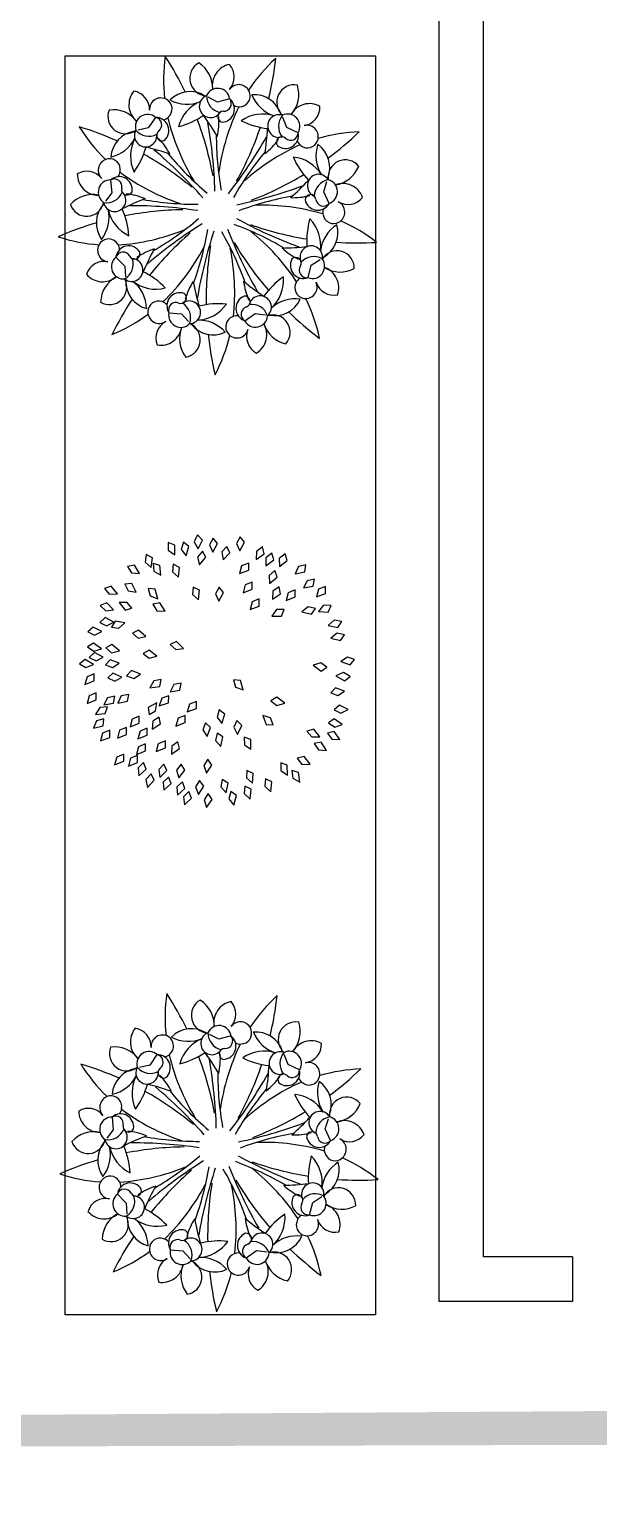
# Model space of a CAD drawing. Header units: millimetres. Extents: x 1351 to 1635, y 1399 to 1500.
# Drawn here: x 1579.926 to 1581.077, y 1457.002 to 1459.944 of the extents above; entities that cross this region are included whole.
import ezdxf

# ---------------------------------------------------------------- set-up
doc = ezdxf.new("R2010")
doc.units = ezdxf.units.MM
doc.layers.get('0').update_dxf_attribs({"color": 181})
doc.layers.add('cuadrados', color=82, linetype='Continuous')

# ---------------------------------------------------------------- blocks, each defined once
blk = doc.blocks.new('parkyeri')
blk.add_line((420.8561, 181.2954), (420.8561, 181.1954))
for points in [[(420.5561, 181.1954), (420.5561, 186.1954), (420.8561, 186.1954)], [(420.8561, 181.2954), (420.6561, 181.2954), (420.6561, 186.0954), (420.8561, 186.0954)], [(420.8561, 181.1954), (420.5561, 181.1954)]]:
    blk.add_lwpolyline(points)

msp = doc.modelspace()

# ---------------------------------------------------------------- hatches: boundary and pattern name
at = {"true_color": 0x2776bb}
h = msp.add_hatch(color=152, dxfattribs=at)
h.dxf.hatch_style = 1
h.paths.add_polyline_path([(1557.6842, 1489.9553), (1615.6587, 1489.7451), (1615.8802, 1457.3756), (1557.4987, 1457.0017)])
h.paths.add_polyline_path([(1557.9493, 1489.9451), (1615.8573, 1489.9451), (1616.0815, 1457.1761), (1557.5866, 1457.0229)])

# ---------------------------------------------------------------- linework, layer by layer
at = {"color": 72, "linetype": 'ByBlock'}
for p, q in [((1580.3068, 1459.7962), (1580.2878, 1459.8061)), ((1580.3314, 1459.803), (1580.3068, 1459.7962)), ((1580.1818, 1459.7653), (1580.1672, 1459.7441)), ((1580.4468, 1459.7453), (1580.4386, 1459.7652)), ((1580.1672, 1459.7441), (1580.1464, 1459.7394)), ((1580.47, 1459.7344), (1580.4468, 1459.7453)), ((1580.0911, 1459.6391), (1580.0934, 1459.6134)), ((1580.5217, 1459.6151), (1580.5281, 1459.6358)), ((1580.0934, 1459.6134), (1580.0804, 1459.5962)), ((1580.5326, 1459.5918), (1580.5217, 1459.6151)), ((1580.1017, 1459.4834), (1580.1198, 1459.4652)), ((1580.1198, 1459.4652), (1580.1208, 1459.4436)), ((1580.4899, 1459.4418), (1580.4964, 1459.4667)), ((1580.4964, 1459.4667), (1580.5144, 1459.4784)), ((1580.2087, 1459.371), (1580.2341, 1459.3689)), ((1580.2341, 1459.3689), (1580.2486, 1459.353)), ((1580.362, 1459.3546), (1580.3829, 1459.3695)), ((1580.3829, 1459.3695), (1580.4041, 1459.3667)), ((1580.3098, 1457.9035), (1580.2908, 1457.9135)), ((1580.3344, 1457.9103), (1580.3098, 1457.9035)), ((1580.1847, 1457.8727), (1580.1702, 1457.8515)), ((1580.4498, 1457.8526), (1580.4415, 1457.8726)), ((1580.1702, 1457.8515), (1580.1493, 1457.8467)), ((1580.4729, 1457.8418), (1580.4498, 1457.8526)), ((1580.0963, 1457.7208), (1580.0834, 1457.7036)), ((1580.094, 1457.7465), (1580.0963, 1457.7208)), ((1580.5246, 1457.7225), (1580.531, 1457.7431)), ((1580.5355, 1457.6991), (1580.5246, 1457.7225)), ((1580.1046, 1457.5908), (1580.1227, 1457.5726)), ((1580.1227, 1457.5726), (1580.1237, 1457.551)), ((1580.4929, 1457.5491), (1580.4994, 1457.5741)), ((1580.4994, 1457.5741), (1580.5174, 1457.5858)), ((1580.2117, 1457.4784), (1580.2371, 1457.4762)), ((1580.2371, 1457.4762), (1580.2516, 1457.4603)), ((1580.365, 1457.4619), (1580.3858, 1457.4768)), ((1580.3858, 1457.4768), (1580.407, 1457.4741))]:
    msp.add_line(p, q, dxfattribs=at)
at = {"color": 221}
for p, q in [((1580.2206, 1458.9016), (1580.2074, 1458.9068)), ((1580.2074, 1458.9068), (1580.2076, 1458.8915)), ((1580.2207, 1458.8818), (1580.2206, 1458.9016)), ((1580.238, 1458.9076), (1580.2337, 1458.8929)), ((1580.2492, 1458.8988), (1580.238, 1458.9076)), ((1580.2435, 1458.8798), (1580.2492, 1458.8988)), ((1580.2667, 1458.9223), (1580.2601, 1458.9085)), ((1580.2601, 1458.9085), (1580.2676, 1458.8941)), ((1580.2763, 1458.9119), (1580.2667, 1458.9223)), ((1580.2676, 1458.8941), (1580.2763, 1458.9119)), ((1580.2979, 1458.9155), (1580.2908, 1458.902)), ((1580.2908, 1458.902), (1580.2977, 1458.8872)), ((1580.2977, 1458.8872), (1580.3071, 1458.9047)), ((1580.3071, 1458.9047), (1580.2979, 1458.9155)), ((1580.3258, 1458.899), (1580.3155, 1458.8877)), ((1580.332, 1458.8862), (1580.3258, 1458.899)), ((1580.3524, 1458.9184), (1580.3451, 1458.9049)), ((1580.3451, 1458.9049), (1580.3519, 1458.8901)), ((1580.3519, 1458.8901), (1580.3614, 1458.9075)), ((1580.3614, 1458.9075), (1580.3524, 1458.9184)), ((1580.3978, 1458.8981), (1580.3854, 1458.889)), ((1580.4013, 1458.8843), (1580.3978, 1458.8981)), ((1580.1628, 1458.8826), (1580.1611, 1458.8673)), ((1580.1611, 1458.8673), (1580.173, 1458.8562)), ((1580.1753, 1458.8758), (1580.1628, 1458.8826)), ((1580.173, 1458.8562), (1580.1753, 1458.8758)), ((1580.2076, 1458.8915), (1580.2207, 1458.8818)), ((1580.2337, 1458.8929), (1580.2435, 1458.8798)), ((1580.2764, 1458.8895), (1580.2668, 1458.8776)), ((1580.2668, 1458.8776), (1580.2706, 1458.8618)), ((1580.2706, 1458.8618), (1580.2833, 1458.8771)), ((1580.2833, 1458.8771), (1580.2764, 1458.8895)), ((1580.3155, 1458.8877), (1580.3185, 1458.8717)), ((1580.3185, 1458.8717), (1580.332, 1458.8862)), ((1580.3699, 1458.8654), (1580.3557, 1458.8597)), ((1580.3699, 1458.8512), (1580.3699, 1458.8654)), ((1580.3854, 1458.889), (1580.3852, 1458.8728)), ((1580.3852, 1458.8728), (1580.4013, 1458.8843)), ((1580.4168, 1458.8855), (1580.4047, 1458.8761)), ((1580.4047, 1458.8761), (1580.4048, 1458.8598)), ((1580.4048, 1458.8598), (1580.4206, 1458.8718)), ((1580.4206, 1458.8718), (1580.4168, 1458.8855)), ((1580.4435, 1458.8842), (1580.4316, 1458.8745)), ((1580.4316, 1458.8745), (1580.4322, 1458.8582)), ((1580.4322, 1458.8582), (1580.4477, 1458.8706)), ((1580.4477, 1458.8706), (1580.4435, 1458.8842)), ((1580.1391, 1458.8612), (1580.1251, 1458.8587)), ((1580.1251, 1458.8587), (1580.1332, 1458.8457)), ((1580.1332, 1458.8457), (1580.1495, 1458.8443)), ((1580.1495, 1458.8443), (1580.1391, 1458.8612)), ((1580.1907, 1458.8604), (1580.1771, 1458.8644)), ((1580.1771, 1458.8644), (1580.1785, 1458.8492)), ((1580.1785, 1458.8492), (1580.1924, 1458.8406)), ((1580.1924, 1458.8406), (1580.1907, 1458.8604)), ((1580.2176, 1458.8629), (1580.2162, 1458.8476)), ((1580.2162, 1458.8476), (1580.2283, 1458.8367)), ((1580.2302, 1458.8564), (1580.2176, 1458.8629)), ((1580.2283, 1458.8367), (1580.2302, 1458.8564)), ((1580.3557, 1458.8597), (1580.3514, 1458.844)), ((1580.3514, 1458.844), (1580.3699, 1458.8512)), ((1580.4227, 1458.8505), (1580.4111, 1458.8405)), ((1580.4111, 1458.8405), (1580.4122, 1458.8242)), ((1580.4122, 1458.8242), (1580.4273, 1458.837)), ((1580.4273, 1458.837), (1580.4227, 1458.8505)), ((1580.4706, 1458.8583), (1580.4641, 1458.8434)), ((1580.4641, 1458.8434), (1580.4834, 1458.8478)), ((1580.4855, 1458.8619), (1580.4706, 1458.8583)), ((1580.4834, 1458.8478), (1580.4855, 1458.8619)), ((1580.092, 1458.8186), (1580.0784, 1458.8142)), ((1580.0784, 1458.8142), (1580.0883, 1458.8025)), ((1580.1046, 1458.8033), (1580.092, 1458.8186)), ((1580.1337, 1458.8242), (1580.1196, 1458.8227)), ((1580.1196, 1458.8227), (1580.1268, 1458.8091)), ((1580.1268, 1458.8091), (1580.1429, 1458.8066)), ((1580.1429, 1458.8066), (1580.1337, 1458.8242)), ((1580.1811, 1458.8125), (1580.167, 1458.8142)), ((1580.167, 1458.8142), (1580.171, 1458.7994)), ((1580.1861, 1458.7933), (1580.1811, 1458.8125)), ((1580.2576, 1458.817), (1580.2565, 1458.8017)), ((1580.2704, 1458.8108), (1580.2576, 1458.817)), ((1580.2688, 1458.791), (1580.2704, 1458.8108)), ((1580.31, 1458.817), (1580.3028, 1458.8035)), ((1580.3191, 1458.8061), (1580.31, 1458.817)), ((1580.3628, 1458.8212), (1580.3585, 1458.8055)), ((1580.3585, 1458.8055), (1580.377, 1458.8127)), ((1580.377, 1458.8269), (1580.3628, 1458.8212)), ((1580.377, 1458.8127), (1580.377, 1458.8269)), ((1580.4186, 1458.8084), (1580.4179, 1458.7922)), ((1580.4313, 1458.8171), (1580.4186, 1458.8084)), ((1580.4344, 1458.8033), (1580.4313, 1458.8171)), ((1580.464, 1458.8112), (1580.4498, 1458.8055)), ((1580.464, 1458.797), (1580.464, 1458.8112)), ((1580.4881, 1458.8298), (1580.4809, 1458.8152)), ((1580.4809, 1458.8152), (1580.5004, 1458.8188)), ((1580.5032, 1458.8327), (1580.4881, 1458.8298)), ((1580.5004, 1458.8188), (1580.5032, 1458.8327)), ((1580.511, 1458.8126), (1580.5068, 1458.7969)), ((1580.5252, 1458.8183), (1580.511, 1458.8126)), ((1580.5252, 1458.8041), (1580.5252, 1458.8183)), ((1580.0831, 1458.7851), (1580.0701, 1458.7794)), ((1580.0701, 1458.7794), (1580.0811, 1458.7687)), ((1580.0971, 1458.7712), (1580.0831, 1458.7851)), ((1580.0883, 1458.8025), (1580.1046, 1458.8033)), ((1580.1246, 1458.786), (1580.1083, 1458.7856)), ((1580.1083, 1458.7856), (1580.1206, 1458.77)), ((1580.1342, 1458.774), (1580.1246, 1458.786)), ((1580.171, 1458.7994), (1580.1861, 1458.7933)), ((1580.1904, 1458.7847), (1580.1764, 1458.7821)), ((1580.1764, 1458.7821), (1580.1846, 1458.7692)), ((1580.2009, 1458.7679), (1580.1904, 1458.7847)), ((1580.2565, 1458.8017), (1580.2688, 1458.791)), ((1580.3028, 1458.8035), (1580.3096, 1458.7887)), ((1580.3096, 1458.7887), (1580.3191, 1458.8061)), ((1580.377, 1458.787), (1580.3728, 1458.7713)), ((1580.3728, 1458.7713), (1580.3912, 1458.7785)), ((1580.3912, 1458.7928), (1580.377, 1458.787)), ((1580.3912, 1458.7785), (1580.3912, 1458.7928)), ((1580.4179, 1458.7922), (1580.4344, 1458.8033)), ((1580.4498, 1458.8055), (1580.4456, 1458.7898)), ((1580.4456, 1458.7898), (1580.464, 1458.797)), ((1580.49, 1458.777), (1580.4775, 1458.7666)), ((1580.5049, 1458.7735), (1580.49, 1458.777)), ((1580.5068, 1458.7969), (1580.5252, 1458.8041)), ((1580.5212, 1458.78), (1580.5109, 1458.7674)), ((1580.5365, 1458.7795), (1580.5212, 1458.78)), ((1580.5307, 1458.7665), (1580.5365, 1458.7795)), ((1580.0798, 1458.7551), (1580.0692, 1458.7456)), ((1580.0975, 1458.7462), (1580.0798, 1458.7551)), ((1580.0811, 1458.7687), (1580.0971, 1458.7712)), ((1580.1, 1458.7482), (1580.0927, 1458.736)), ((1580.1196, 1458.7449), (1580.1, 1458.7482)), ((1580.1206, 1458.77), (1580.1342, 1458.774)), ((1580.1846, 1458.7692), (1580.2009, 1458.7679)), ((1580.426, 1458.7713), (1580.4165, 1458.7581)), ((1580.4165, 1458.7581), (1580.4363, 1458.7584)), ((1580.4413, 1458.7717), (1580.426, 1458.7713)), ((1580.4363, 1458.7584), (1580.4413, 1458.7717)), ((1580.4775, 1458.7666), (1580.4967, 1458.7619)), ((1580.4967, 1458.7619), (1580.5049, 1458.7735)), ((1580.5109, 1458.7674), (1580.5307, 1458.7665)), ((1580.5429, 1458.7502), (1580.5308, 1458.7393)), ((1580.558, 1458.7474), (1580.5429, 1458.7502)), ((1580.0557, 1458.736), (1580.045, 1458.7266)), ((1580.045, 1458.7266), (1580.0587, 1458.7197)), ((1580.0733, 1458.7269), (1580.0557, 1458.736)), ((1580.0587, 1458.7197), (1580.0733, 1458.7269)), ((1580.0692, 1458.7456), (1580.0829, 1458.7389)), ((1580.0829, 1458.7389), (1580.0975, 1458.7462)), ((1580.0927, 1458.736), (1580.1079, 1458.7336)), ((1580.1079, 1458.7336), (1580.1196, 1458.7449)), ((1580.1476, 1458.7301), (1580.1349, 1458.7238)), ((1580.1349, 1458.7238), (1580.1464, 1458.7136)), ((1580.1623, 1458.7169), (1580.1476, 1458.7301)), ((1580.5308, 1458.7393), (1580.5502, 1458.7354)), ((1580.5487, 1458.7238), (1580.5361, 1458.7134)), ((1580.5636, 1458.7203), (1580.5487, 1458.7238)), ((1580.5502, 1458.7354), (1580.558, 1458.7474)), ((1580.5554, 1458.7087), (1580.5636, 1458.7203)), ((1580.0564, 1458.7038), (1580.0446, 1458.6959)), ((1580.0446, 1458.6959), (1580.0572, 1458.6873)), ((1580.0726, 1458.6924), (1580.0564, 1458.7038)), ((1580.0572, 1458.6873), (1580.0726, 1458.6924)), ((1580.0937, 1458.7008), (1580.0812, 1458.694)), ((1580.0812, 1458.694), (1580.093, 1458.6843)), ((1580.1089, 1458.6881), (1580.0937, 1458.7008)), ((1580.1464, 1458.7136), (1580.1623, 1458.7169)), ((1580.1689, 1458.6896), (1580.1566, 1458.6825)), ((1580.1844, 1458.6773), (1580.1689, 1458.6896)), ((1580.2244, 1458.7069), (1580.2114, 1458.7011)), ((1580.2114, 1458.7011), (1580.2225, 1458.6905)), ((1580.2225, 1458.6905), (1580.2385, 1458.693)), ((1580.2385, 1458.693), (1580.2244, 1458.7069)), ((1580.5361, 1458.7134), (1580.5554, 1458.7087)), ((1580.0393, 1458.6706), (1580.028, 1458.6619)), ((1580.028, 1458.6619), (1580.0412, 1458.6541)), ((1580.0563, 1458.6603), (1580.0393, 1458.6706)), ((1580.0412, 1458.6541), (1580.0563, 1458.6603)), ((1580.0585, 1458.6844), (1580.048, 1458.6748)), ((1580.048, 1458.6748), (1580.0618, 1458.6681)), ((1580.0762, 1458.6755), (1580.0585, 1458.6844)), ((1580.0618, 1458.6681), (1580.0762, 1458.6755)), ((1580.09, 1458.6701), (1580.0804, 1458.6596)), ((1580.0804, 1458.6596), (1580.0948, 1458.6543)), ((1580.1085, 1458.6631), (1580.09, 1458.6701)), ((1580.093, 1458.6843), (1580.1089, 1458.6881)), ((1580.0948, 1458.6543), (1580.1085, 1458.6631)), ((1580.1566, 1458.6825), (1580.1687, 1458.6731)), ((1580.1687, 1458.6731), (1580.1844, 1458.6773)), ((1580.5157, 1458.6638), (1580.5001, 1458.6589)), ((1580.5281, 1458.6548), (1580.5157, 1458.6638)), ((1580.5695, 1458.6754), (1580.556, 1458.6663)), ((1580.556, 1458.6663), (1580.5747, 1458.6597)), ((1580.584, 1458.6705), (1580.5695, 1458.6754)), ((1580.5747, 1458.6597), (1580.584, 1458.6705)), ((1580.0435, 1458.6358), (1580.0392, 1458.6201)), ((1580.0577, 1458.6415), (1580.0435, 1458.6358)), ((1580.0577, 1458.6273), (1580.0577, 1458.6415)), ((1580.0957, 1458.6431), (1580.0854, 1458.6333)), ((1580.0854, 1458.6333), (1580.0994, 1458.627)), ((1580.1137, 1458.6349), (1580.0957, 1458.6431)), ((1580.0994, 1458.627), (1580.1137, 1458.6349)), ((1580.133, 1458.6481), (1580.1234, 1458.6375)), ((1580.1234, 1458.6375), (1580.1378, 1458.6323)), ((1580.1515, 1458.6411), (1580.133, 1458.6481)), ((1580.1378, 1458.6323), (1580.1515, 1458.6411)), ((1580.1932, 1458.6301), (1580.1781, 1458.6276)), ((1580.1901, 1458.6162), (1580.1932, 1458.6301)), ((1580.3536, 1458.6282), (1580.3395, 1458.6298)), ((1580.3395, 1458.6298), (1580.3436, 1458.615)), ((1580.5001, 1458.6589), (1580.5161, 1458.6472)), ((1580.5161, 1458.6472), (1580.5281, 1458.6548)), ((1580.5613, 1458.644), (1580.5463, 1458.6377)), ((1580.5463, 1458.6377), (1580.5634, 1458.6276)), ((1580.5746, 1458.6363), (1580.5613, 1458.644)), ((1580.5634, 1458.6276), (1580.5746, 1458.6363)), ((1580.0392, 1458.6201), (1580.0577, 1458.6273)), ((1580.0619, 1458.6031), (1580.0477, 1458.5974)), ((1580.0619, 1458.5889), (1580.0619, 1458.6031)), ((1580.1781, 1458.6276), (1580.1705, 1458.6132)), ((1580.1705, 1458.6132), (1580.1901, 1458.6162)), ((1580.2184, 1458.62), (1580.2111, 1458.6055)), ((1580.2111, 1458.6055), (1580.2306, 1458.6088)), ((1580.2335, 1458.6228), (1580.2184, 1458.62)), ((1580.2306, 1458.6088), (1580.2335, 1458.6228)), ((1580.3436, 1458.615), (1580.3587, 1458.609)), ((1580.3587, 1458.609), (1580.3536, 1458.6282)), ((1580.5452, 1458.6137), (1580.5358, 1458.603)), ((1580.5358, 1458.603), (1580.5502, 1458.5979)), ((1580.5638, 1458.6069), (1580.5452, 1458.6137)), ((1580.5502, 1458.5979), (1580.5638, 1458.6069)), ((1580.0477, 1458.5974), (1580.0435, 1458.5817)), ((1580.0435, 1458.5817), (1580.0619, 1458.5889)), ((1580.0691, 1458.5735), (1580.0605, 1458.5597)), ((1580.0844, 1458.5749), (1580.0691, 1458.5735)), ((1580.0845, 1458.5935), (1580.0774, 1458.5789)), ((1580.0774, 1458.5789), (1580.0969, 1458.5826)), ((1580.0803, 1458.5613), (1580.0844, 1458.5749)), ((1580.0995, 1458.5966), (1580.0845, 1458.5935)), ((1580.0969, 1458.5826), (1580.0995, 1458.5966)), ((1580.1125, 1458.5969), (1580.1057, 1458.5821)), ((1580.1057, 1458.5821), (1580.1251, 1458.5862)), ((1580.1275, 1458.6002), (1580.1125, 1458.5969)), ((1580.1251, 1458.5862), (1580.1275, 1458.6002)), ((1580.1841, 1458.5832), (1580.1668, 1458.5735)), ((1580.1668, 1458.5735), (1580.1687, 1458.5595)), ((1580.182, 1458.5671), (1580.1841, 1458.5832)), ((1580.1942, 1458.5925), (1580.189, 1458.5771)), ((1580.189, 1458.5771), (1580.2079, 1458.5832)), ((1580.2088, 1458.5974), (1580.1942, 1458.5925)), ((1580.2079, 1458.5832), (1580.2088, 1458.5974)), ((1580.2501, 1458.5803), (1580.2458, 1458.5646)), ((1580.2458, 1458.5646), (1580.2643, 1458.5718)), ((1580.2643, 1458.586), (1580.2501, 1458.5803)), ((1580.2643, 1458.5718), (1580.2643, 1458.586)), ((1580.4269, 1458.5944), (1580.4148, 1458.587)), ((1580.4148, 1458.587), (1580.427, 1458.5778)), ((1580.4427, 1458.5823), (1580.4269, 1458.5944)), ((1580.427, 1458.5778), (1580.4427, 1458.5823)), ((1580.5531, 1458.5784), (1580.5424, 1458.5689)), ((1580.5707, 1458.5694), (1580.5531, 1458.5784)), ((1580.0627, 1458.5467), (1580.0565, 1458.5316)), ((1580.0605, 1458.5597), (1580.0803, 1458.5613)), ((1580.0775, 1458.5506), (1580.0627, 1458.5467)), ((1580.0757, 1458.5365), (1580.0775, 1458.5506)), ((1580.1346, 1458.5504), (1580.1304, 1458.5347)), ((1580.1304, 1458.5347), (1580.1488, 1458.5419)), ((1580.1488, 1458.5561), (1580.1346, 1458.5504)), ((1580.1488, 1458.5419), (1580.1488, 1458.5561)), ((1580.1687, 1458.5595), (1580.182, 1458.5671)), ((1580.176, 1458.5459), (1580.1752, 1458.5296)), ((1580.1888, 1458.5544), (1580.176, 1458.5459)), ((1580.1917, 1458.5405), (1580.1888, 1458.5544)), ((1580.2273, 1458.5518), (1580.223, 1458.536)), ((1580.223, 1458.536), (1580.2415, 1458.5433)), ((1580.2415, 1458.5575), (1580.2273, 1458.5518)), ((1580.2415, 1458.5433), (1580.2415, 1458.5575)), ((1580.2825, 1458.5428), (1580.2772, 1458.5285)), ((1580.293, 1458.5333), (1580.2825, 1458.5428)), ((1580.3105, 1458.569), (1580.306, 1458.5544)), ((1580.306, 1458.5544), (1580.3155, 1458.5412)), ((1580.3215, 1458.56), (1580.3105, 1458.569)), ((1580.3155, 1458.5412), (1580.3215, 1458.56)), ((1580.3463, 1458.5475), (1580.3397, 1458.5337)), ((1580.3559, 1458.537), (1580.3463, 1458.5475)), ((1580.3988, 1458.5577), (1580.4054, 1458.539)), ((1580.4143, 1458.5529), (1580.3988, 1458.5577)), ((1580.4196, 1458.5385), (1580.4143, 1458.5529)), ((1580.5426, 1458.5505), (1580.5309, 1458.5424)), ((1580.5309, 1458.5424), (1580.5437, 1458.534)), ((1580.5424, 1458.5689), (1580.5562, 1458.5621)), ((1580.5591, 1458.5394), (1580.5426, 1458.5505)), ((1580.5562, 1458.5621), (1580.5707, 1458.5694)), ((1580.0565, 1458.5316), (1580.0757, 1458.5365)), ((1580.0749, 1458.5218), (1580.0707, 1458.5061)), ((1580.0707, 1458.5061), (1580.0891, 1458.5133)), ((1580.0891, 1458.5276), (1580.0749, 1458.5218)), ((1580.0891, 1458.5133), (1580.0891, 1458.5276)), ((1580.1091, 1458.5276), (1580.1048, 1458.5119)), ((1580.1048, 1458.5119), (1580.1233, 1458.5191)), ((1580.1233, 1458.5333), (1580.1091, 1458.5276)), ((1580.1233, 1458.5191), (1580.1233, 1458.5333)), ((1580.1505, 1458.5261), (1580.1461, 1458.5105)), ((1580.1461, 1458.5105), (1580.1646, 1458.5175)), ((1580.1647, 1458.5317), (1580.1505, 1458.5261)), ((1580.1646, 1458.5175), (1580.1647, 1458.5317)), ((1580.1752, 1458.5296), (1580.1917, 1458.5405)), ((1580.2772, 1458.5285), (1580.286, 1458.5148)), ((1580.286, 1458.5148), (1580.293, 1458.5333)), ((1580.3061, 1458.522), (1580.3031, 1458.5069)), ((1580.3179, 1458.5142), (1580.3061, 1458.522)), ((1580.3139, 1458.4948), (1580.3179, 1458.5142)), ((1580.3397, 1458.5337), (1580.3471, 1458.5192)), ((1580.3471, 1458.5192), (1580.3559, 1458.537)), ((1580.374, 1458.509), (1580.3606, 1458.5138)), ((1580.3606, 1458.5138), (1580.3612, 1458.4985)), ((1580.4054, 1458.539), (1580.4196, 1458.5385)), ((1580.5012, 1458.5302), (1580.4876, 1458.5261)), ((1580.4876, 1458.5261), (1580.4972, 1458.5142)), ((1580.4972, 1458.5142), (1580.5135, 1458.5147)), ((1580.5135, 1458.5147), (1580.5012, 1458.5302)), ((1580.5428, 1458.5251), (1580.5289, 1458.522)), ((1580.5289, 1458.522), (1580.5376, 1458.5094)), ((1580.5539, 1458.5087), (1580.5428, 1458.5251)), ((1580.5437, 1458.534), (1580.5591, 1458.5394)), ((1580.1472, 1458.4942), (1580.1431, 1458.4784)), ((1580.1431, 1458.4784), (1580.1614, 1458.4858)), ((1580.1613, 1458.5), (1580.1472, 1458.4942)), ((1580.1614, 1458.4858), (1580.1613, 1458.5)), ((1580.1874, 1458.5004), (1580.1831, 1458.4847)), ((1580.1831, 1458.4847), (1580.2016, 1458.4919)), ((1580.2016, 1458.5061), (1580.1874, 1458.5004)), ((1580.2016, 1458.4919), (1580.2016, 1458.5061)), ((1580.2144, 1458.4955), (1580.2142, 1458.4793)), ((1580.2142, 1458.4793), (1580.2302, 1458.4908)), ((1580.2267, 1458.5046), (1580.2144, 1458.4955)), ((1580.2302, 1458.4908), (1580.2267, 1458.5046)), ((1580.3031, 1458.5069), (1580.3139, 1458.4948)), ((1580.3612, 1458.4985), (1580.3746, 1458.4892)), ((1580.3746, 1458.4892), (1580.374, 1458.509)), ((1580.5163, 1458.5035), (1580.5024, 1458.5007)), ((1580.5024, 1458.5007), (1580.5108, 1458.4879)), ((1580.5108, 1458.4879), (1580.527, 1458.4868)), ((1580.527, 1458.4868), (1580.5163, 1458.5035)), ((1580.5376, 1458.5094), (1580.5539, 1458.5087)), ((1580.1033, 1458.4735), (1580.0991, 1458.4577)), ((1580.0991, 1458.4577), (1580.1175, 1458.465)), ((1580.1175, 1458.4792), (1580.1033, 1458.4735)), ((1580.1175, 1458.465), (1580.1175, 1458.4792)), ((1580.1312, 1458.4711), (1580.1271, 1458.4554)), ((1580.1271, 1458.4554), (1580.1455, 1458.4628)), ((1580.1454, 1458.477), (1580.1312, 1458.4711)), ((1580.1455, 1458.4628), (1580.1454, 1458.477)), ((1580.1577, 1458.4623), (1580.1464, 1458.4519)), ((1580.1627, 1458.449), (1580.1577, 1458.4623)), ((1580.1987, 1458.4595), (1580.1881, 1458.4485)), ((1580.2045, 1458.4466), (1580.1987, 1458.4595)), ((1580.2336, 1458.4592), (1580.2243, 1458.447)), ((1580.2409, 1458.447), (1580.2336, 1458.4592)), ((1580.2875, 1458.4691), (1580.2792, 1458.4563)), ((1580.2792, 1458.4563), (1580.2848, 1458.441)), ((1580.2848, 1458.441), (1580.2957, 1458.4575)), ((1580.2957, 1458.4575), (1580.2875, 1458.4691)), ((1580.4479, 1458.4569), (1580.4346, 1458.4619)), ((1580.4346, 1458.4619), (1580.435, 1458.4465)), ((1580.4483, 1458.4371), (1580.4479, 1458.4569)), ((1580.4819, 1458.4748), (1580.4682, 1458.471)), ((1580.4682, 1458.471), (1580.4775, 1458.4588)), ((1580.4775, 1458.4588), (1580.4938, 1458.459)), ((1580.4938, 1458.459), (1580.4819, 1458.4748)), ((1580.1464, 1458.4519), (1580.1481, 1458.4357)), ((1580.1481, 1458.4357), (1580.1627, 1458.449)), ((1580.1727, 1458.4396), (1580.1623, 1458.4283)), ((1580.1623, 1458.4283), (1580.1652, 1458.4123)), ((1580.1652, 1458.4123), (1580.1788, 1458.4268)), ((1580.1788, 1458.4268), (1580.1727, 1458.4396)), ((1580.1881, 1458.4485), (1580.1906, 1458.4324)), ((1580.1906, 1458.4324), (1580.2045, 1458.4466)), ((1580.2079, 1458.4332), (1580.1969, 1458.4226)), ((1580.2132, 1458.42), (1580.2079, 1458.4332)), ((1580.2243, 1458.447), (1580.2287, 1458.4313)), ((1580.2287, 1458.4313), (1580.2409, 1458.447)), ((1580.2709, 1458.4263), (1580.2628, 1458.4133)), ((1580.2793, 1458.4148), (1580.2709, 1458.4263)), ((1580.3166, 1458.4284), (1580.3136, 1458.4134)), ((1580.3285, 1458.4206), (1580.3166, 1458.4284)), ((1580.3664, 1458.4466), (1580.3652, 1458.4313)), ((1580.3652, 1458.4313), (1580.3774, 1458.4205)), ((1580.3791, 1458.4402), (1580.3664, 1458.4466)), ((1580.3774, 1458.4205), (1580.3791, 1458.4402)), ((1580.4042, 1458.4298), (1580.4026, 1458.4146)), ((1580.4167, 1458.4232), (1580.4042, 1458.4298)), ((1580.435, 1458.4465), (1580.4483, 1458.4371)), ((1580.4708, 1458.4425), (1580.4571, 1458.4461)), ((1580.4571, 1458.4461), (1580.4591, 1458.4309)), ((1580.4591, 1458.4309), (1580.4732, 1458.4229)), ((1580.4732, 1458.4229), (1580.4708, 1458.4425)), ((1580.1969, 1458.4226), (1580.1988, 1458.4064)), ((1580.1988, 1458.4064), (1580.2132, 1458.42)), ((1580.236, 1458.4234), (1580.2246, 1458.4131)), ((1580.2246, 1458.4131), (1580.2259, 1458.3969)), ((1580.2259, 1458.3969), (1580.2408, 1458.41)), ((1580.2408, 1458.41), (1580.236, 1458.4234)), ((1580.2488, 1458.4039), (1580.238, 1458.393)), ((1580.2544, 1458.3908), (1580.2488, 1458.4039)), ((1580.2628, 1458.4133), (1580.2687, 1458.3981)), ((1580.2687, 1458.3981), (1580.2793, 1458.4148)), ((1580.2883, 1458.3997), (1580.2797, 1458.3871)), ((1580.2962, 1458.3879), (1580.2883, 1458.3997)), ((1580.3136, 1458.4134), (1580.3245, 1458.4012)), ((1580.3245, 1458.4012), (1580.3285, 1458.4206)), ((1580.3338, 1458.404), (1580.33, 1458.3892)), ((1580.3453, 1458.3956), (1580.3338, 1458.404)), ((1580.3401, 1458.3764), (1580.3453, 1458.3956)), ((1580.3623, 1458.415), (1580.3608, 1458.3997)), ((1580.3608, 1458.3997), (1580.3728, 1458.3888)), ((1580.3749, 1458.4085), (1580.3623, 1458.415)), ((1580.3728, 1458.3888), (1580.3749, 1458.4085)), ((1580.4026, 1458.4146), (1580.4144, 1458.4035)), ((1580.4144, 1458.4035), (1580.4167, 1458.4232)), ((1580.238, 1458.393), (1580.2403, 1458.3769)), ((1580.2403, 1458.3769), (1580.2544, 1458.3908)), ((1580.2797, 1458.3871), (1580.2848, 1458.3716)), ((1580.2848, 1458.3716), (1580.2962, 1458.3879)), ((1580.33, 1458.3892), (1580.3401, 1458.3764))]:
    msp.add_line(p, q, dxfattribs=at)
at = {"color": 72, "linetype": 'ByBlock'}
for centre, major_axis, start_param, end_param in [((1580.5405, 1459.8406), (0, 0.3466), 1.431891, 1.677896), ((1579.658, 1459.5251), (0, 0.6593), -1.113762, -0.986814), ((1580.2859, 1459.8445), (0, 0.0353), 0.50283, 3.106539), ((1580.2369, 1459.8238), (0, 0.0611), 4.68025, 5.718854), ((1580.3392, 1459.8297), (0, 0.0433), 0.182639, 1.753784), ((1580.3034, 1459.8471), (0, 0.0379), 3.985319, 5.439459), ((1580.654, 1459.6272), (0, 0.3466), 0.73376, 0.979765), ((1579.7777, 1459.9598), (0, 0.6593), 4.471291, 4.59824), ((1580.1707, 1459.7909), (0, 0.0433), 0.880771, 2.451916), ((1580.1323, 1459.7809), (0, 0.0379), 4.683451, 6.13759), ((1580.2516, 1459.7601), (0, 0.0575), -0.551401, 0.790106), ((1580.2928, 1459.7879), (0, 0.0229), 0.368589, 4.130593), ((1580.3072, 1459.7992), (0, 0.0249), -1.416622, 1.151683), ((1580.3189, 1459.8092), (0, 0.0346), 1.56872, 2.930462), ((1580.3501, 1459.8083), (0, 0.0233), -1.251639, 0.946535), ((1580.3516, 1459.8085), (0, 0.0217), 3.154442, 5.043694), ((1580.3816, 1459.7536), (0, 0.0575), -1.249533, 0.091975), ((1580.4429, 1459.8378), (0, 0.0725), 1.952877, 2.843257), ((1580.4615, 1459.7959), (0, 0.0353), -0.195302, 2.408407), ((1580.4108, 1459.8119), (0, 0.0611), 3.982119, 5.020722), ((1580.1205, 1459.7676), (0, 0.0353), 1.200962, 3.804671), ((1580.0961, 1459.7198), (0, 0.0611), -0.904803, 0.1338), ((1580.1927, 1459.7815), (0, 0.0233), -0.553507, 1.644667), ((1580.1937, 1459.7827), (0, 0.0217), 3.852574, 5.741826), ((1580.245, 1459.8645), (0, 0.0725), 2.651008, 3.541389), ((1580.3013, 1459.7265), (0, 0.0768), 0.383083, 1.304591), ((1580.3185, 1459.7666), (0, 0.0112), -0.038209, 2.89582), ((1580.7433, 1459.5908), (0, 0.4438), 1.113667, 1.42615), ((1580.3151, 1459.7822), (0, 0.0265), 3.169107, 5.605334), ((1580.3197, 1459.7931), (0, 0.0154), 3.094486, 5.389667), ((1580.3498, 1459.8054), (0, 0.0187), 2.599502, 3.25332), ((1580.4929, 1459.7499), (0, 0.0433), -0.515493, 1.055653), ((1580.4765, 1459.7864), (0, 0.0379), 3.287188, 4.741327), ((1580.1656, 1459.7466), (0, 0.0249), -0.718491, 1.849814), ((1580.1825, 1459.7388), (0, 0.0265), 3.867239, 6.303466), ((1580.179, 1459.7502), (0, 0.0154), 3.792618, 6.087799), ((1580.1944, 1459.7791), (0, 0.0187), 3.297633, 3.951451), ((1580.6321, 1459.8708), (0, 0.4438), 1.811799, 2.124282), ((1580.1882, 1459.9065), (0, 0.1648), 3.389267, 3.729894), ((1579.658, 1459.5251), (0, 0.6593), -1.384708, -1.203606), ((1579.9524, 1459.5184), (0, 0.4147), -1.04417, -0.920828), ((1579.3726, 1459.5897), (0, 0.9409), -1.542047, -1.393957), ((1580.1708, 1459.7566), (0, 0.1406), 4.499057, 4.78302), ((1580.3983, 1459.6955), (0, 0.0768), -0.315049, 0.606459), ((1580.4259, 1459.9069), (0, 0.1648), 2.691135, 3.031762), ((1580.4309, 1459.748), (0, 0.0229), -0.329542, 3.432461), ((1580.4643, 1459.7474), (0, 0.0346), 0.870588, 2.232331), ((1580.4489, 1459.7473), (0, 0.0249), 4.168431, 6.736736), ((1580.4876, 1459.7264), (0, 0.0233), 4.333414, 6.531589), ((1580.318, 1459.9302), (0, 0.3466), 2.130023, 2.376028), ((1579.8423, 1459.1143), (0, 0.6593), -0.415631, -0.288682), ((1580.1478, 1459.6806), (0, 0.0575), 0.14673, 1.488238), ((1580.0765, 1459.7563), (0, 0.0725), 3.34914, 4.239521), ((1580.2072, 1459.6871), (0, 0.0768), 1.081215, 2.002722), ((1580.1618, 1459.7287), (0, 0.0229), 1.066721, 4.828724), ((1580.1682, 1459.7619), (0, 0.0346), 2.266851, 3.628594), ((1580.195, 1459.7291), (0, 0.0112), 0.659923, 3.593952), ((1580.0882, 1459.6253), (0, 0.1406), -1.085996, -0.802033), ((1580.916, 1459.729), (0, 0.619), 1.567642, 1.750816), ((1579.6, 1460.195), (0, 0.9409), 4.043007, 4.191097), ((1579.7777, 1459.9598), (0, 0.6593), 4.200346, 4.381447), ((1579.9989, 1459.7631), (0, 0.4147), 4.540883, 4.664225), ((1580.3175, 1459.8034), (0, 0.1406), 3.800925, 4.084888), ((1580.437, 1459.7149), (0, 0.0112), -0.736341, 2.197688), ((1580.4443, 1459.7291), (0, 0.0265), 2.470976, 4.907203), ((1580.4547, 1459.7345), (0, 0.0154), 2.396354, 4.691535), ((1580.6055, 1459.3899), (0, 0.3466), 0.035628, 0.281633), ((1580.1453, 1460.2149), (0, 0.6593), 3.773159, 3.900108), ((1580.0063, 1459.7514), (0, 0.1648), 4.087399, 4.428025), ((1579.8423, 1459.1143), (0, 0.6593), -0.686576, -0.505475), ((1580.0721, 1459.3007), (0, 0.4147), -0.346039, -0.222697), ((1579.5827, 1458.978), (0, 0.9409), -0.843915, -0.695825), ((1580.6765, 1460.089), (0, 0.619), 2.265774, 2.448948), ((1580.8708, 1459.2974), (0, 0.619), 0.869511, 1.052685), ((1580.6508, 1459.3039), (0, 0.4438), 0.415535, 0.728018), ((1580.4856, 1459.7243), (0, 0.0187), 1.90137, 2.555188), ((1580.4889, 1459.7255), (0, 0.0217), 2.45631, 4.345562), ((1580.5774, 1459.6886), (0, 0.0725), 1.254745, 2.145126), ((1580.477, 1459.6639), (0, 0.0575), 4.335521, 5.677028), ((1580.0433, 1459.6189), (0, 0.0379), -0.901603, 0.552537), ((1580.0891, 1459.6586), (0, 0.0233), 0.144624, 2.342799), ((1580.0892, 1459.6602), (0, 0.0217), 4.550706, 6.439957), ((1580.4529, 1459.6086), (0, 0.0768), -1.01318, -0.091673), ((1580.6084, 1459.7526), (0, 0.1648), 1.993004, 2.33363), ((1580.5651, 1459.6444), (0, 0.0353), -0.893433, 1.710275), ((1580.5364, 1459.6897), (0, 0.0611), 3.283987, 4.322591), ((1580.0664, 1459.6515), (0, 0.0433), 1.578902, 3.150048), ((1580.0906, 1459.6143), (0, 0.0249), -0.020359, 2.547946), ((1580.1085, 1459.6193), (0, 0.0265), 4.565371, 7.001598), ((1580.0986, 1459.6257), (0, 0.0154), 4.490749, 6.78593), ((1580.0919, 1459.6579), (0, 0.0187), 3.995765, 4.649583), ((1580.369, 1460.0129), (0, 0.4438), 2.50993, 2.822414), ((1580.1453, 1460.2149), (0, 0.6593), 3.502214, 3.683316), ((1580.1899, 1459.9202), (0, 0.4147), 3.842751, 3.966093), ((1580.5112, 1459.6276), (0, 0.0229), -1.027674, 2.734329), ((1580.5364, 1459.6054), (0, 0.0346), 0.172456, 1.534199), ((1580.5246, 1459.6153), (0, 0.0249), 3.4703, 6.038605), ((1580.56, 1459.5887), (0, 0.0433), -1.213625, 0.357521), ((1580.0543, 1459.5485), (0, 0.0611), -0.206672, 0.831932), ((1580.099, 1459.5981), (0, 0.0229), 1.764853, 5.526856), ((1580.0828, 1459.6277), (0, 0.0346), 2.964983, 4.326726), ((1580.1242, 1459.62), (0, 0.0112), 1.358054, 4.292083), ((1580.302, 1459.2119), (0, 0.4147), 0.352093, 0.475435), ((1580.1083, 1459.471), (0, 0.1406), -0.387865, -0.103902), ((1580.1586, 1460.5107), (0, 0.9409), 3.344875, 3.492965), ((1580.5621, 1458.9962), (0, 0.619), 0.171379, 0.354553), ((1580.4596, 1459.7439), (0, 0.1406), 3.102794, 3.386757), ((1580.4949, 1459.5983), (0, 0.0112), -1.434472, 1.499557), ((1580.5706, 1459.6273), (0, 0.0379), 2.589056, 4.043195), ((1580.0427, 1459.601), (0, 0.0353), 1.899093, 4.502802), ((1580.1189, 1459.5521), (0, 0.0575), 0.844862, 2.18637), ((1580.0162, 1459.5637), (0, 0.0725), 4.047272, 4.937652), ((1580.1602, 1459.5958), (0, 0.0768), 1.779346, 2.700854), ((1579.9655, 1459.5143), (0, 0.1648), -1.497655, -1.157028), ((1580.2444, 1458.9195), (0, 0.6593), 0.011556, 0.192657), ((1580.132, 1458.6462), (0, 0.9409), -0.145783, 0.002306), ((1580.2645, 1460.209), (0, 0.619), 2.963906, 3.14708), ((1580.3977, 1459.1443), (0, 0.4438), -0.282596, 0.029887), ((1580.5095, 1459.6044), (0, 0.0265), 1.772844, 4.209071), ((1580.521, 1459.6018), (0, 0.0154), 1.698222, 3.993403), ((1580.5381, 1459.5739), (0, 0.0187), 1.203238, 1.857056), ((1580.541, 1459.5741), (0, 0.0233), 3.635283, 5.833457), ((1580.2444, 1458.9195), (0, 0.6593), 0.282501, 0.40945), ((1580.7636, 1458.7494), (0, 0.9409), 0.552348, 0.700438), ((1579.8727, 1460.0329), (0, 0.619), 3.662038, 3.845211), ((1580.1344, 1458.9663), (0, 0.619), -0.526753, -0.343579), ((1580.7869, 1460.389), (0, 0.9409), 2.646744, 2.794833), ((1580.589, 1460.1711), (0, 0.6593), 2.804082, 2.985184), ((1580.6501, 1459.5156), (0, 0.1648), 1.294872, 1.635498), ((1580.4396, 1459.5064), (0, 0.0768), 4.571873, 5.493381), ((1580.5858, 1459.4867), (0, 0.0725), 0.556613, 1.446994), ((1580.4932, 1459.5332), (0, 0.0575), 3.637389, 4.978897), ((1580.5414, 1459.5726), (0, 0.0217), 1.758179, 3.64743), ((1580.4176, 1459.2396), (0, 0.3466), -0.662504, -0.416499), ((1580.0907, 1459.8541), (0, 0.3466), 2.828155, 3.07416), ((1580.0878, 1459.4971), (0, 0.0233), 0.842756, 3.04093), ((1580.0869, 1459.4983), (0, 0.0217), -1.034348, 0.854904), ((1580.0772, 1459.9506), (0, 0.4438), 3.208062, 3.520545), ((1580.6761, 1459.0319), (0, 0.6593), 0.709687, 0.890789), ((1579.6844, 1459.6429), (0, 0.619), 4.360169, 4.543343), ((1581.1818, 1459.2394), (0, 0.9409), 1.25048, 1.39857), ((1579.7878, 1459.2217), (0, 0.619), -1.224884, -1.04171), ((1581.191, 1459.887), (0, 0.9409), 1.948612, 2.096702), ((1580.901, 1459.8488), (0, 0.6593), 2.105951, 2.287052), ((1580.1025, 1459.1867), (0, 0.4438), -0.980728, -0.668245), ((1580.589, 1460.1711), (0, 0.6593), 3.075028, 3.201976), ((1580.1171, 1459.464), (0, 0.0249), 0.677773, 3.246078), ((1580.1276, 1459.4795), (0, 0.0265), -1.019683, 1.416544), ((1580.116, 1459.478), (0, 0.0154), -1.094304, 1.200877), ((1580.0904, 1459.4983), (0, 0.0187), 4.693897, 5.347715), ((1580.1393, 1459.4903), (0, 0.0112), 2.056186, 4.990215), ((1580.2216, 1459.3658), (0, 0.1406), 0.310267, 0.59423), ((1580.5346, 1459.2934), (0, 0.4147), 1.050225, 1.173567), ((1579.8933, 1459.713), (0, 0.4438), 3.906194, 4.218677), ((1580.9354, 1459.399), (0, 0.6593), 1.407819, 1.588921), ((1579.9033, 1459.4114), (0, 0.4438), 4.604325, 4.916809), ((1580.436, 1459.9163), (0, 0.4147), 3.14462, 3.267962), ((1580.5306, 1459.6058), (0, 0.1406), 2.404662, 2.688625), ((1580.4652, 1459.4713), (0, 0.0112), 4.150581, 7.08461), ((1580.4964, 1459.4831), (0, 0.0229), 4.55738, 8.319383), ((1580.5015, 1459.4497), (0, 0.0346), -0.525675, 0.836067), ((1580.5482, 1459.4609), (0, 0.0353), 4.69162, 7.295329), ((1580.0779, 1459.4368), (0, 0.0379), -0.203471, 1.250669), ((1580.1338, 1459.4571), (0, 0.0229), 2.462985, 6.224988), ((1580.1026, 1459.4693), (0, 0.0346), 3.663115, 5.024857), ((1580.0848, 1459.3061), (0, 0.1648), -0.799523, -0.458897), ((1580.4803, 1459.4665), (0, 0.0265), 1.074712, 3.510939), ((1580.4874, 1459.457), (0, 0.0154), 1.000091, 3.295272), ((1580.4988, 1459.465), (0, 0.0249), 2.772168, 5.340473), ((1580.5551, 1459.5142), (0, 0.0611), 2.585855, 3.624459), ((1580.509, 1459.4216), (0, 0.0433), 4.371429, 5.942574), ((1580.0749, 1459.4768), (0, 0.0433), 2.277034, 3.848179), ((1580.1311, 1459.3901), (0, 0.0611), 0.49146, 1.530064), ((1580.0889, 1459.4227), (0, 0.0353), 2.597225, 5.200934), ((1580.1783, 1459.4348), (0, 0.0575), 1.542994, 2.884501), ((1580.1822, 1459.4952), (0, 0.0768), 2.477478, 3.398986), ((1580.0922, 1459.3769), (0, 0.0725), -1.537782, -0.647401), ((1580.3753, 1459.359), (0, 0.1406), 1.008399, 1.292362), ((1580.661, 1459.5072), (0, 0.4147), 1.748356, 1.871698), ((1580.6221, 1459.7532), (0, 0.4147), 2.446488, 2.56983), ((1580.4973, 1459.4538), (0, 0.1406), 1.70653, 1.990493), ((1580.5316, 1459.3069), (0, 0.1648), 0.59674, 0.937367), ((1580.3645, 1459.4369), (0, 0.0768), 3.873741, 4.795249), ((1580.4846, 1459.4213), (0, 0.0217), 1.060047, 2.949299), ((1580.4828, 1459.4244), (0, 0.0187), 0.505107, 1.158924), ((1580.4851, 1459.4228), (0, 0.0233), 2.937151, 5.135326), ((1580.5417, 1459.4443), (0, 0.0379), 1.890924, 3.345064), ((1580.6761, 1459.0319), (0, 0.6593), 0.980633, 1.107581), ((1580.1879, 1459.3728), (0, 0.0217), -0.336216, 1.553035), ((1580.231, 1459.3849), (0, 0.0265), -0.321551, 2.114676), ((1580.2331, 1459.4008), (0, 0.0112), 2.754318, 5.688347), ((1580.25, 1459.3718), (0, 0.0229), 3.161116, 6.923119), ((1580.3703, 1459.3798), (0, 0.0265), 0.376581, 2.812808), ((1580.3618, 1459.3933), (0, 0.0112), 3.452449, 6.386478), ((1580.3932, 1459.3821), (0, 0.0229), 3.859248, 7.621251), ((1580.4226, 1459.4225), (0, 0.0575), 2.939257, 4.280765), ((1580.464, 1459.3267), (0, 0.0725), -0.141519, 0.748862), ((1580.1783, 1459.2468), (0, 0.3466), -1.360635, -1.11463), ((1579.9649, 1459.6479), (0, 0.3466), 3.526286, 3.772291), ((1580.1894, 1459.3725), (0, 0.0233), 1.540888, 3.739062), ((1580.1906, 1459.3752), (0, 0.0187), -0.891157, -0.237339), ((1580.2328, 1459.3662), (0, 0.0249), 1.375905, 3.944209), ((1580.2231, 1459.3762), (0, 0.0154), -0.396173, 1.899008), ((1580.2184, 1459.3608), (0, 0.0346), 4.361247, 5.722989), ((1580.2629, 1459.4325), (0, 0.0768), 3.17561, 4.097118), ((1580.3083, 1459.2242), (0, 0.1648), -0.101391, 0.239235), ((1580.3698, 1459.3679), (0, 0.0154), 0.301959, 2.59714), ((1580.3759, 1459.3531), (0, 0.0346), -1.223807, 0.137936), ((1580.4188, 1459.3313), (0, 0.0353), 3.993489, 6.597197), ((1580.901, 1459.8488), (0, 0.6593), 2.376896, 2.503845), ((1580.2201, 1459.3199), (0, 0.0379), 0.494661, 1.9488), ((1580.1924, 1459.3486), (0, 0.0433), 2.975166, 4.546311), ((1580.2905, 1459.3187), (0, 0.0611), 1.189592, 2.228196), ((1580.2374, 1459.3162), (0, 0.0353), 3.295357, 5.899066), ((1580.2982, 1459.3837), (0, 0.0575), 2.241126, 3.582633), ((1580.2691, 1459.2833), (0, 0.0725), -0.83965, 0.05073), ((1580.3449, 1459.3424), (0, 0.0217), 0.361915, 2.251167), ((1580.3463, 1459.3432), (0, 0.0233), 2.239019, 4.437194), ((1580.3456, 1459.346), (0, 0.0187), -0.193025, 0.460793), ((1580.4032, 1459.3228), (0, 0.0379), 1.192792, 2.646932), ((1580.3836, 1459.3666), (0, 0.0249), 2.074036, 4.642341), ((1580.3638, 1459.3268), (0, 0.0433), 3.673297, 5.244443), ((1580.4579, 1459.3677), (0, 0.0611), 1.887724, 2.926327), ((1580.9354, 1459.399), (0, 0.6593), 1.678764, 1.805713), ((1579.9995, 1459.408), (0, 0.3466), 4.224418, 4.470423), ((1580.5434, 1457.948), (0, 0.3466), 1.431891, 1.677896), ((1579.661, 1457.6325), (0, 0.6593), -1.113762, -0.986814), ((1580.2889, 1457.9519), (0, 0.0353), 0.50283, 3.106539), ((1580.2398, 1457.9312), (0, 0.0611), 4.68025, 5.718854), ((1580.657, 1457.7346), (0, 0.3466), 0.73376, 0.979765), ((1579.7806, 1458.0671), (0, 0.6593), 4.471291, 4.59824), ((1580.3421, 1457.9371), (0, 0.0433), 0.182639, 1.753784), ((1580.3064, 1457.9544), (0, 0.0379), 3.985319, 5.439459), ((1580.1737, 1457.8982), (0, 0.0433), 0.880771, 2.451916), ((1580.1353, 1457.8883), (0, 0.0379), 4.683451, 6.13759), ((1580.2545, 1457.8675), (0, 0.0575), -0.551401, 0.790106), ((1580.3101, 1457.9065), (0, 0.0249), -1.416622, 1.151683), ((1580.353, 1457.9156), (0, 0.0233), -1.251639, 0.946535), ((1580.4644, 1457.9032), (0, 0.0353), -0.195302, 2.408407), ((1580.4137, 1457.9193), (0, 0.0611), 3.982119, 5.020722), ((1580.1957, 1457.8889), (0, 0.0233), -0.553507, 1.644667), ((1580.1967, 1457.8901), (0, 0.0217), 3.852574, 5.741826), ((1580.248, 1457.9719), (0, 0.0725), 2.651008, 3.541389), ((1580.3042, 1457.8338), (0, 0.0768), 0.383083, 1.304591), ((1580.2958, 1457.8953), (0, 0.0229), 0.368589, 4.130593), ((1580.3218, 1457.9165), (0, 0.0346), 1.56872, 2.930462), ((1580.3181, 1457.8895), (0, 0.0265), 3.169107, 5.605334), ((1580.3226, 1457.9005), (0, 0.0154), 3.094486, 5.389667), ((1580.3528, 1457.9127), (0, 0.0187), 2.599502, 3.25332), ((1580.3546, 1457.9159), (0, 0.0217), 3.154442, 5.043694), ((1580.3845, 1457.8609), (0, 0.0575), -1.249533, 0.091975), ((1580.4458, 1457.9452), (0, 0.0725), 1.952877, 2.843257), ((1580.4959, 1457.8572), (0, 0.0433), -0.515493, 1.055653), ((1580.4795, 1457.8938), (0, 0.0379), 3.287188, 4.741327), ((1580.1235, 1457.8749), (0, 0.0353), 1.200962, 3.804671), ((1580.0991, 1457.8271), (0, 0.0611), -0.904803, 0.1338), ((1580.1686, 1457.854), (0, 0.0249), -0.718491, 1.849814), ((1580.1855, 1457.8461), (0, 0.0265), 3.867239, 6.303466), ((1580.182, 1457.8575), (0, 0.0154), 3.792618, 6.087799), ((1580.1973, 1457.8865), (0, 0.0187), 3.297633, 3.951451), ((1580.635, 1457.9782), (0, 0.4438), 1.811799, 2.124282), ((1580.1911, 1458.0138), (0, 0.1648), 3.389267, 3.729894), ((1579.661, 1457.6325), (0, 0.6593), -1.384708, -1.203606), ((1579.9554, 1457.6258), (0, 0.4147), -1.04417, -0.920828), ((1580.1738, 1457.864), (0, 0.1406), 4.499057, 4.78302), ((1580.3215, 1457.8739), (0, 0.0112), -0.038209, 2.89582), ((1580.7463, 1457.6981), (0, 0.4438), 1.113667, 1.42615), ((1580.4012, 1457.8028), (0, 0.0768), -0.315049, 0.606459), ((1580.4289, 1458.0143), (0, 0.1648), 2.691135, 3.031762), ((1580.4338, 1457.8554), (0, 0.0229), -0.329542, 3.432461), ((1580.4673, 1457.8547), (0, 0.0346), 0.870588, 2.232331), ((1580.4519, 1457.8547), (0, 0.0249), 4.168431, 6.736736), ((1580.321, 1458.0376), (0, 0.3466), 2.130023, 2.376028), ((1579.8453, 1457.2216), (0, 0.6593), -0.415631, -0.288682), ((1580.1508, 1457.7879), (0, 0.0575), 0.14673, 1.488238), ((1580.1647, 1457.8361), (0, 0.0229), 1.066721, 4.828724), ((1580.1712, 1457.8693), (0, 0.0346), 2.266851, 3.628594), ((1580.198, 1457.8364), (0, 0.0112), 0.659923, 3.593952), ((1579.3755, 1457.6971), (0, 0.9409), -1.542047, -1.393957), ((1580.9189, 1457.8364), (0, 0.619), 1.567642, 1.750816), ((1579.7806, 1458.0671), (0, 0.6593), 4.200346, 4.381447), ((1580.0019, 1457.8704), (0, 0.4147), 4.540883, 4.664225), ((1580.4472, 1457.8364), (0, 0.0265), 2.470976, 4.907203), ((1580.4577, 1457.8419), (0, 0.0154), 2.396354, 4.691535), ((1580.4906, 1457.8337), (0, 0.0233), 4.333414, 6.531589), ((1580.6085, 1457.4972), (0, 0.3466), 0.035628, 0.281633), ((1580.1483, 1458.3222), (0, 0.6593), 3.773159, 3.900108), ((1580.0795, 1457.8636), (0, 0.0725), 3.34914, 4.239521), ((1580.2102, 1457.7945), (0, 0.0768), 1.081215, 2.002722), ((1580.0093, 1457.8588), (0, 0.1648), 4.087399, 4.428025), ((1580.0751, 1457.4081), (0, 0.4147), -0.346039, -0.222697), ((1579.5856, 1457.0854), (0, 0.9409), -0.843915, -0.695825), ((1580.0911, 1457.7327), (0, 0.1406), -1.085996, -0.802033), ((1579.603, 1458.3023), (0, 0.9409), 4.043007, 4.191097), ((1580.6537, 1457.4112), (0, 0.4438), 0.415535, 0.728018), ((1580.3204, 1457.9108), (0, 0.1406), 3.800925, 4.084888), ((1580.4399, 1457.8223), (0, 0.0112), -0.736341, 2.197688), ((1580.4885, 1457.8316), (0, 0.0187), 1.90137, 2.555188), ((1580.4919, 1457.8329), (0, 0.0217), 2.45631, 4.345562), ((1580.5804, 1457.796), (0, 0.0725), 1.254745, 2.145126), ((1580.48, 1457.7713), (0, 0.0575), 4.335521, 5.677028), ((1580.0921, 1457.766), (0, 0.0233), 0.144624, 2.342799), ((1580.0921, 1457.7676), (0, 0.0217), 4.550706, 6.439957), ((1579.8453, 1457.2216), (0, 0.6593), -0.686576, -0.505475), ((1580.6795, 1458.1964), (0, 0.619), 2.265774, 2.448948), ((1580.8737, 1457.4048), (0, 0.619), 0.869511, 1.052685), ((1580.4559, 1457.7159), (0, 0.0768), -1.01318, -0.091673), ((1580.6113, 1457.8599), (0, 0.1648), 1.993004, 2.33363), ((1580.568, 1457.7517), (0, 0.0353), -0.893433, 1.710275), ((1580.0462, 1457.7262), (0, 0.0379), -0.901603, 0.552537), ((1580.0693, 1457.7589), (0, 0.0433), 1.578902, 3.150048), ((1580.1114, 1457.7266), (0, 0.0265), 4.565371, 7.001598), ((1580.1015, 1457.7331), (0, 0.0154), 4.490749, 6.78593), ((1580.0949, 1457.7652), (0, 0.0187), 3.995765, 4.649583), ((1580.372, 1458.1203), (0, 0.4438), 2.50993, 2.822414), ((1580.1483, 1458.3222), (0, 0.6593), 3.502214, 3.683316), ((1580.5142, 1457.735), (0, 0.0229), -1.027674, 2.734329), ((1580.5394, 1457.797), (0, 0.0611), 3.283987, 4.322591), ((1580.0573, 1457.6558), (0, 0.0611), -0.206672, 0.831932), ((1580.0935, 1457.7216), (0, 0.0249), -0.020359, 2.547946), ((1580.1019, 1457.7054), (0, 0.0229), 1.764853, 5.526856), ((1580.0858, 1457.735), (0, 0.0346), 2.964983, 4.326726), ((1580.1272, 1457.7273), (0, 0.0112), 1.358054, 4.292083), ((1580.1112, 1457.5783), (0, 0.1406), -0.387865, -0.103902), ((1580.1615, 1458.618), (0, 0.9409), 3.344875, 3.492965), ((1580.1929, 1458.0276), (0, 0.4147), 3.842751, 3.966093), ((1580.5394, 1457.7127), (0, 0.0346), 0.172456, 1.534199), ((1580.5276, 1457.7227), (0, 0.0249), 3.4703, 6.038605), ((1580.5629, 1457.696), (0, 0.0433), -1.213625, 0.357521), ((1580.0457, 1457.7083), (0, 0.0353), 1.899093, 4.502802), ((1580.1218, 1457.6594), (0, 0.0575), 0.844862, 2.18637), ((1580.305, 1457.3192), (0, 0.4147), 0.352093, 0.475435), ((1580.135, 1456.7535), (0, 0.9409), -0.145783, 0.002306), ((1580.2675, 1458.3164), (0, 0.619), 2.963906, 3.14708), ((1580.5651, 1457.1035), (0, 0.619), 0.171379, 0.354553), ((1580.4006, 1457.2516), (0, 0.4438), -0.282596, 0.029887), ((1580.4625, 1457.8512), (0, 0.1406), 3.102794, 3.386757), ((1580.4979, 1457.7057), (0, 0.0112), -1.434472, 1.499557), ((1580.5124, 1457.7118), (0, 0.0265), 1.772844, 4.209071), ((1580.5239, 1457.7091), (0, 0.0154), 1.698222, 3.993403), ((1580.5736, 1457.7347), (0, 0.0379), 2.589056, 4.043195), ((1580.5439, 1457.6815), (0, 0.0233), 3.635283, 5.833457), ((1580.2474, 1457.0269), (0, 0.6593), 0.282501, 0.40945), ((1580.0191, 1457.671), (0, 0.0725), 4.047272, 4.937652), ((1580.1632, 1457.7031), (0, 0.0768), 1.779346, 2.700854), ((1579.9684, 1457.6216), (0, 0.1648), -1.497655, -1.157028), ((1580.2474, 1457.0269), (0, 0.6593), 0.011556, 0.192657), ((1579.8756, 1458.1402), (0, 0.619), 3.662038, 3.845211), ((1580.7899, 1458.4964), (0, 0.9409), 2.646744, 2.794833), ((1580.6531, 1457.623), (0, 0.1648), 1.294872, 1.635498), ((1580.4425, 1457.6138), (0, 0.0768), 4.571873, 5.493381), ((1580.541, 1457.6812), (0, 0.0187), 1.203238, 1.857056), ((1580.5444, 1457.68), (0, 0.0217), 1.758179, 3.64743), ((1580.4206, 1457.347), (0, 0.3466), -0.662504, -0.416499), ((1580.0937, 1457.9614), (0, 0.3466), 2.828155, 3.07416), ((1580.0802, 1458.058), (0, 0.4438), 3.208062, 3.520545), ((1580.7665, 1456.8568), (0, 0.9409), 0.552348, 0.700438), ((1580.679, 1457.1393), (0, 0.6593), 0.709687, 0.890789), ((1579.6873, 1457.7503), (0, 0.619), 4.360169, 4.543343), ((1581.1847, 1457.3468), (0, 0.9409), 1.25048, 1.39857), ((1579.7907, 1457.329), (0, 0.619), -1.224884, -1.04171), ((1581.194, 1457.9943), (0, 0.9409), 1.948612, 2.096702), ((1580.1373, 1457.0736), (0, 0.619), -0.526753, -0.343579), ((1580.5919, 1458.2784), (0, 0.6593), 2.804082, 2.985184), ((1580.1054, 1457.2941), (0, 0.4438), -0.980728, -0.668245), ((1580.5888, 1457.5941), (0, 0.0725), 0.556613, 1.446994), ((1580.4961, 1457.6405), (0, 0.0575), 3.637389, 4.978897), ((1580.0908, 1457.6045), (0, 0.0233), 0.842756, 3.04093), ((1580.0898, 1457.6057), (0, 0.0217), -1.034348, 0.854904), ((1580.1306, 1457.5869), (0, 0.0265), -1.019683, 1.416544), ((1580.1189, 1457.5854), (0, 0.0154), -1.094304, 1.200877), ((1580.0934, 1457.6057), (0, 0.0187), 4.693897, 5.347715), ((1580.1422, 1457.5977), (0, 0.0112), 2.056186, 4.990215), ((1580.2246, 1457.4731), (0, 0.1406), 0.310267, 0.59423), ((1580.5376, 1457.4008), (0, 0.4147), 1.050225, 1.173567), ((1579.8963, 1457.8204), (0, 0.4438), 3.906194, 4.218677), ((1580.9383, 1457.5063), (0, 0.6593), 1.407819, 1.588921), ((1579.9062, 1457.5187), (0, 0.4438), 4.604325, 4.916809), ((1580.9039, 1457.9562), (0, 0.6593), 2.105951, 2.287052), ((1580.439, 1458.0237), (0, 0.4147), 3.14462, 3.267962), ((1580.5335, 1457.7131), (0, 0.1406), 2.404662, 2.688625), ((1580.4993, 1457.5905), (0, 0.0229), 4.55738, 8.319383), ((1580.5512, 1457.5682), (0, 0.0353), 4.69162, 7.295329), ((1580.5919, 1458.2784), (0, 0.6593), 3.075028, 3.201976), ((1580.0809, 1457.5442), (0, 0.0379), -0.203471, 1.250669), ((1580.12, 1457.5714), (0, 0.0249), 0.677773, 3.246078), ((1580.1368, 1457.5644), (0, 0.0229), 2.462985, 6.224988), ((1580.1056, 1457.5766), (0, 0.0346), 3.663115, 5.024857), ((1580.4832, 1457.5738), (0, 0.0265), 1.074712, 3.510939), ((1580.4682, 1457.5786), (0, 0.0112), 4.150581, 7.08461), ((1580.4903, 1457.5643), (0, 0.0154), 1.000091, 3.295272), ((1580.5045, 1457.557), (0, 0.0346), -0.525675, 0.836067), ((1580.5018, 1457.5723), (0, 0.0249), 2.772168, 5.340473), ((1580.0778, 1457.5842), (0, 0.0433), 2.277034, 3.848179), ((1580.1341, 1457.4974), (0, 0.0611), 0.49146, 1.530064), ((1580.0918, 1457.5301), (0, 0.0353), 2.597225, 5.200934), ((1580.1812, 1457.5422), (0, 0.0575), 1.542994, 2.884501), ((1580.1851, 1457.6026), (0, 0.0768), 2.477478, 3.398986), ((1580.0952, 1457.4842), (0, 0.0725), -1.537782, -0.647401), ((1580.0877, 1457.4134), (0, 0.1648), -0.799523, -0.458897), ((1580.3782, 1457.4663), (0, 0.1406), 1.008399, 1.292362), ((1580.6639, 1457.6145), (0, 0.4147), 1.748356, 1.871698), ((1580.625, 1457.8606), (0, 0.4147), 2.446488, 2.56983), ((1580.5003, 1457.5611), (0, 0.1406), 1.70653, 1.990493), ((1580.5346, 1457.4143), (0, 0.1648), 0.59674, 0.937367), ((1580.3675, 1457.5442), (0, 0.0768), 3.873741, 4.795249), ((1580.4857, 1457.5318), (0, 0.0187), 0.505107, 1.158924), ((1580.558, 1457.6216), (0, 0.0611), 2.585855, 3.624459), ((1580.5119, 1457.5289), (0, 0.0433), 4.371429, 5.942574), ((1580.234, 1457.4923), (0, 0.0265), -0.321551, 2.114676), ((1580.2361, 1457.5081), (0, 0.0112), 2.754318, 5.688347), ((1580.3733, 1457.4871), (0, 0.0265), 0.376581, 2.812808), ((1580.3648, 1457.5006), (0, 0.0112), 3.452449, 6.386478), ((1580.3962, 1457.4894), (0, 0.0229), 3.859248, 7.621251), ((1580.4875, 1457.5287), (0, 0.0217), 1.060047, 2.949299), ((1580.4881, 1457.5301), (0, 0.0233), 2.937151, 5.135326), ((1580.5446, 1457.5516), (0, 0.0379), 1.890924, 3.345064), ((1580.679, 1457.1393), (0, 0.6593), 0.980633, 1.107581), ((1580.1908, 1457.4802), (0, 0.0217), -0.336216, 1.553035), ((1580.1936, 1457.4825), (0, 0.0187), -0.891157, -0.237339), ((1580.226, 1457.4836), (0, 0.0154), -0.396173, 1.899008), ((1580.253, 1457.4791), (0, 0.0229), 3.161116, 6.923119), ((1580.2213, 1457.4682), (0, 0.0346), 4.361247, 5.722989), ((1580.2658, 1457.5398), (0, 0.0768), 3.17561, 4.097118), ((1580.3113, 1457.3315), (0, 0.1648), -0.101391, 0.239235), ((1580.3727, 1457.4753), (0, 0.0154), 0.301959, 2.59714), ((1580.3789, 1457.4604), (0, 0.0346), -1.223807, 0.137936), ((1580.4255, 1457.5298), (0, 0.0575), 2.939257, 4.280765), ((1580.467, 1457.434), (0, 0.0725), -0.141519, 0.748862), ((1580.1813, 1457.3542), (0, 0.3466), -1.360635, -1.11463), ((1579.9679, 1457.7552), (0, 0.3466), 3.526286, 3.772291), ((1580.1923, 1457.4799), (0, 0.0233), 1.540888, 3.739062), ((1580.2231, 1457.4272), (0, 0.0379), 0.494661, 1.9488), ((1580.2358, 1457.4736), (0, 0.0249), 1.375905, 3.944209), ((1580.2404, 1457.4236), (0, 0.0353), 3.295357, 5.899066), ((1580.3012, 1457.491), (0, 0.0575), 2.241126, 3.582633), ((1580.272, 1457.3906), (0, 0.0725), -0.83965, 0.05073), ((1580.3479, 1457.4498), (0, 0.0217), 0.361915, 2.251167), ((1580.3485, 1457.4533), (0, 0.0187), -0.193025, 0.460793), ((1580.3865, 1457.4739), (0, 0.0249), 2.074036, 4.642341), ((1580.3667, 1457.4341), (0, 0.0433), 3.673297, 5.244443), ((1580.4609, 1457.4751), (0, 0.0611), 1.887724, 2.926327), ((1580.4218, 1457.4386), (0, 0.0353), 3.993489, 6.597197), ((1580.9039, 1457.9562), (0, 0.6593), 2.376896, 2.503845), ((1580.1953, 1457.4559), (0, 0.0433), 2.975166, 4.546311), ((1580.2935, 1457.426), (0, 0.0611), 1.189592, 2.228196), ((1580.9383, 1457.5063), (0, 0.6593), 1.678764, 1.805713), ((1580.0025, 1457.5154), (0, 0.3466), 4.224418, 4.470423), ((1580.3493, 1457.4505), (0, 0.0233), 2.239019, 4.437194), ((1580.4062, 1457.4302), (0, 0.0379), 1.192792, 2.646932)]:
    msp.add_ellipse(centre, major_axis=major_axis, ratio=0.987836, start_param=start_param, end_param=end_param, dxfattribs=at)
at = {"layer": 'cuadrados'}
for p, q in [((1579.9993, 1459.8896), (1580.626, 1459.8896)), ((1579.9993, 1457.3473), (1579.9993, 1459.8896)), ((1580.626, 1459.8896), (1580.626, 1457.3473)), ((1580.626, 1457.3473), (1579.9993, 1457.3473))]:
    msp.add_line(p, q, dxfattribs=at)

# ---------------------------------------------------------------- block references
at = {"xscale": 0.8977160156402697, "yscale": 0.8977160156402697, "zscale": 0.8977160156402697}
msp.add_blockref('parkyeri', (1203.2146, 1294.7123), dxfattribs=at)

doc.saveas('drawing.dxf')
